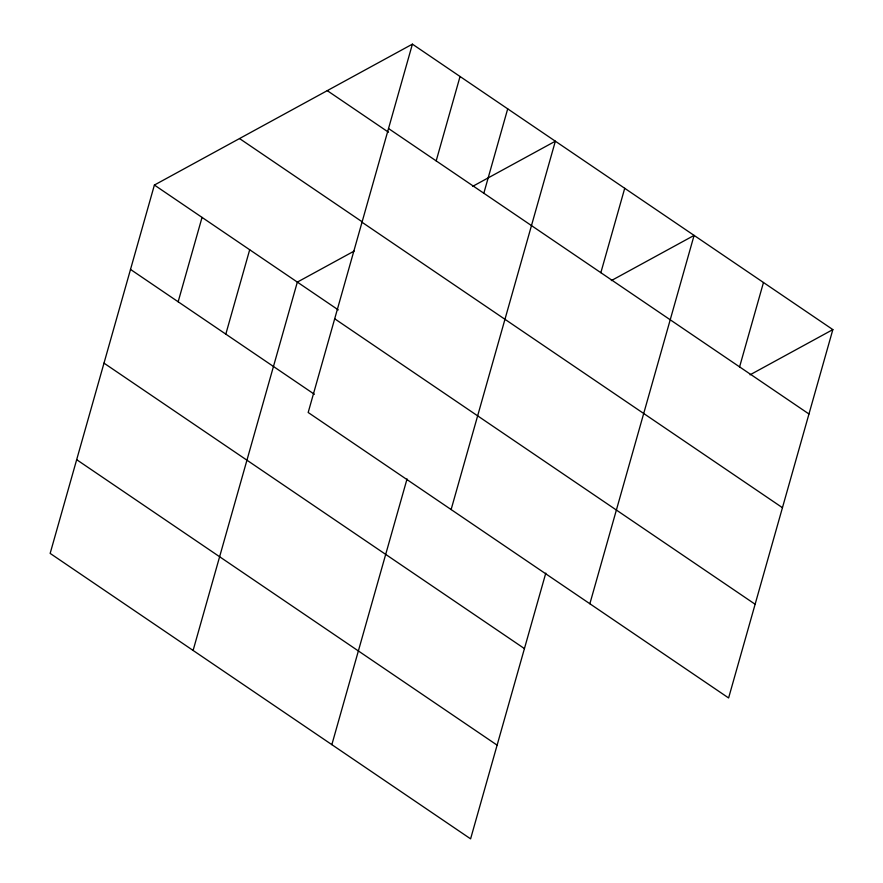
<?xml version="1.0" encoding="UTF-8"?>
<svg xmlns="http://www.w3.org/2000/svg" width="883" height="883" viewBox="0 0 883 883"><rect width="100%" height="100%" fill="white"/><g stroke="black" fill="none" stroke-linecap="round" stroke-linejoin="round"><path stroke-width="1.32" d="M412.405 44.15L308.178 412.493L728.607 697.956L832.846 329.602L412.405 44.15L154.393 185.044L50.154 553.398L470.595 838.85L545.793 573.111M178.156 301.776L202.041 217.406M225.816 334.127L249.69 249.757M193.101 650.451L297.339 282.107L354.105 251.103M436.18 160.883L460.054 76.501M483.829 193.234L507.703 108.852M331.853 744.645L407.052 478.906M451.125 509.546L555.352 141.203L472.571 186.412M600.848 272.681L624.722 188.3M589.866 603.751L694.093 235.408L611.323 280.606M739.59 366.886L763.475 282.505M750.064 374.811L832.846 329.602M388.531 128.532L808.96 413.984M327.262 90.651L388.52 132.24M239.536 138.554L362.063 221.743M362.008 222.24L782.448 507.692M154.393 185.044L338.277 309.9M334.69 318.785L755.131 604.248M130.507 269.425L314.403 394.282M103.995 363.134L524.436 648.597M76.678 459.69L497.107 745.142"/></g></svg>
